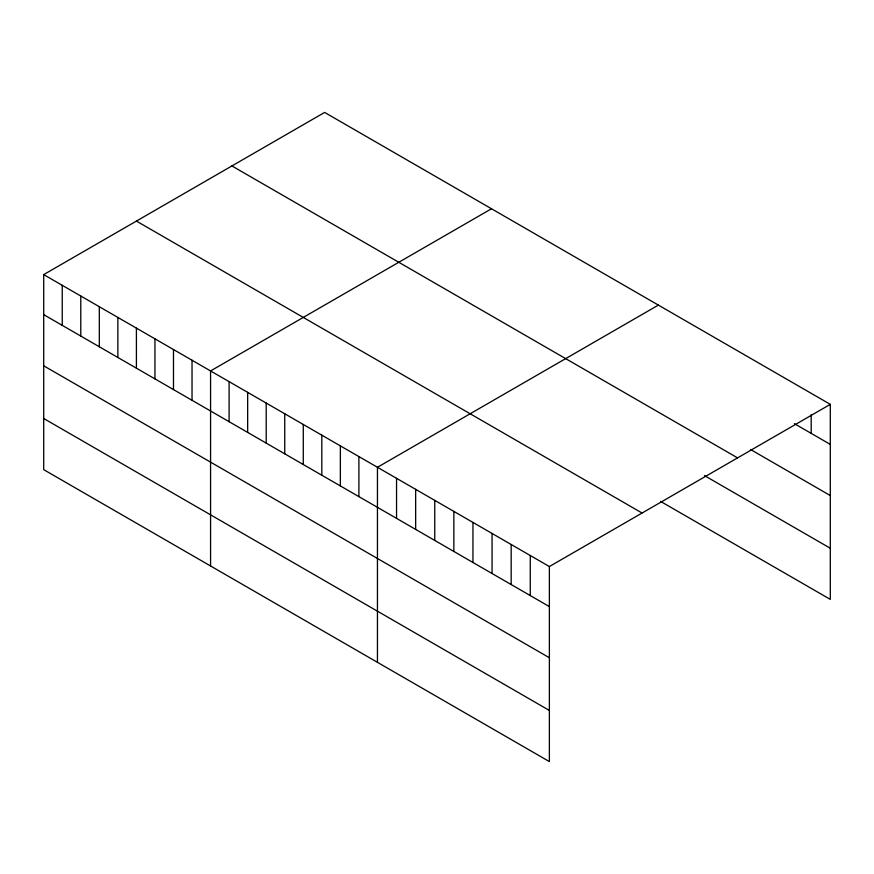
<?xml version="1.0" encoding="UTF-8"?>
<svg xmlns="http://www.w3.org/2000/svg" width="874" height="874" viewBox="0 0 874 874"><rect width="100%" height="100%" fill="white"/><g stroke="black" fill="none" stroke-linecap="round" stroke-linejoin="round"><path stroke-width="1.31" d="M43.7 274.611L549.375 566.549L549.375 761.582L43.7 469.644L43.7 274.611L324.625 112.418L830.3 404.356L830.3 599.389L660.624 501.425M491.505 208.755L210.568 370.947L210.568 565.981M658.373 305.102L377.448 467.295L377.448 662.328M549.375 566.549L830.3 404.356M794.346 423.65L830.3 444.407M750.515 449.487L830.3 495.558M231.927 165.94L737.59 457.889M704.444 475.587L830.3 548.249M136.41 221.078L642.073 513.027M43.7 314.651L549.375 606.6M43.7 365.802L549.375 657.751M43.7 418.493L549.375 710.442M811.192 414.691L811.192 433.384M530.267 555.525L530.267 595.576M511.17 544.491L511.17 584.542M492.062 533.468L492.062 573.508M472.954 522.433L472.954 562.485M453.857 511.41L453.857 551.45M434.749 500.376L434.749 540.427M415.653 489.353L415.653 529.393M396.545 478.318L396.545 518.369M358.897 456.589L358.897 496.629M340.357 445.882L340.357 485.933M321.818 435.176L321.818 475.227M303.278 424.469L303.278 464.52M284.738 413.763L284.738 453.814M266.199 403.067L266.199 443.107M247.659 392.36L247.659 432.401M229.108 381.654L229.108 421.705M192.029 360.241L192.029 400.292M173.489 349.534L173.489 389.586M154.949 338.839L154.949 378.879M136.41 328.132L136.41 368.173M117.87 317.426L117.87 357.477M99.319 306.719L99.319 346.77M80.779 296.013L80.779 336.064M62.24 285.306L62.24 325.357"/></g></svg>
